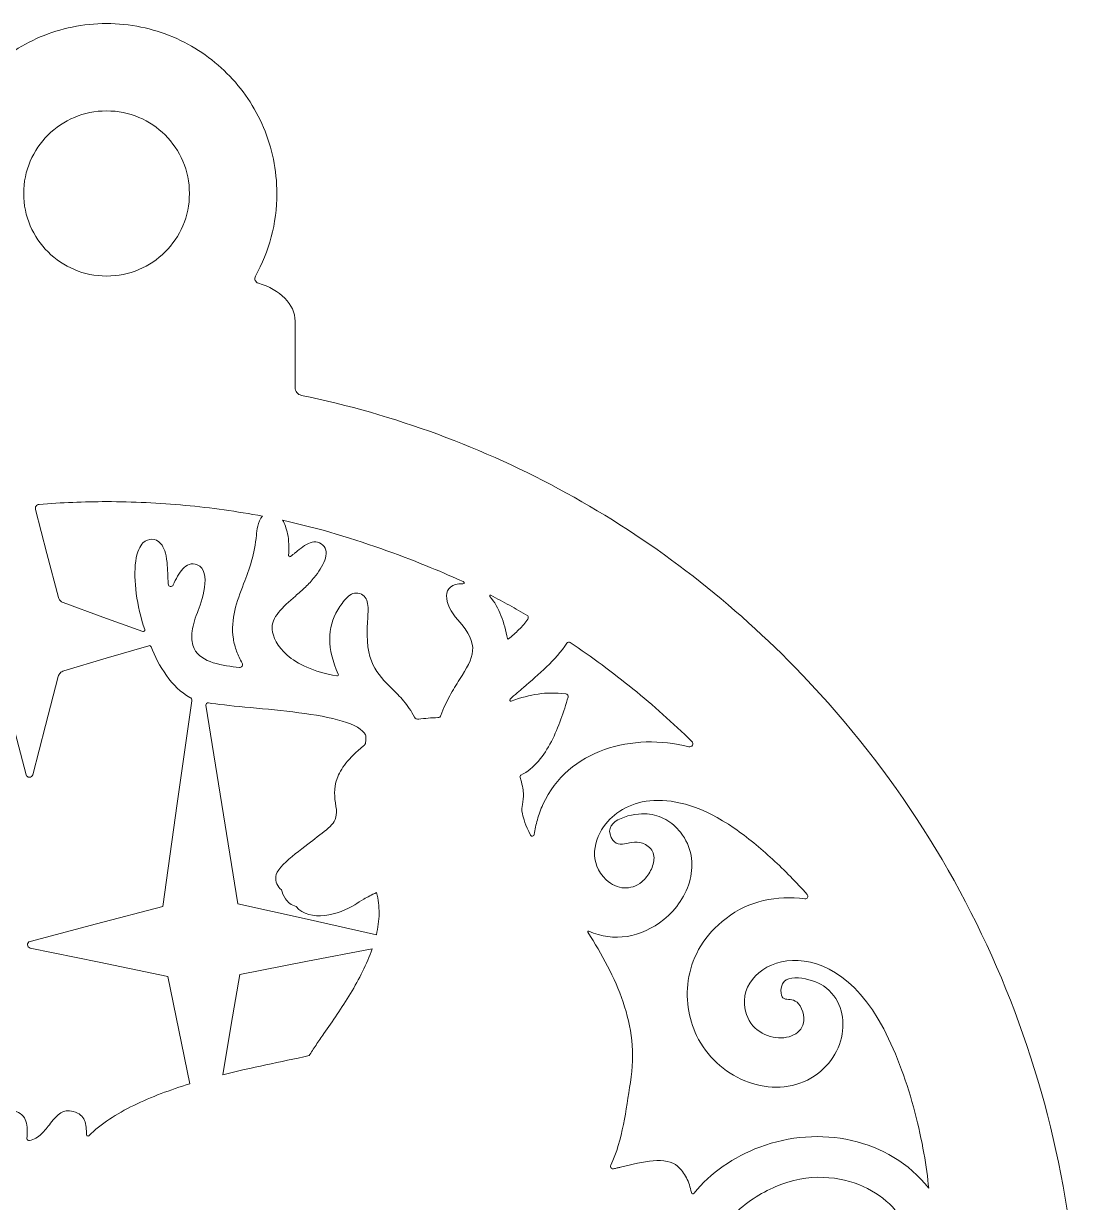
# Model space of a CAD drawing. Header units: inches. Extents: x 4.7 to 13, y 2.8 to 12.8.
# Drawn here: x 8.53 to 13.05, y 7.74 to 12.78 of the extents above; entities that cross this region are included whole.
import ezdxf

# ---------------------------------------------------------------- set-up
doc = ezdxf.new("R2010")
doc.units = ezdxf.units.IN
doc.header["$MEASUREMENT"] = 0
doc.layers.add('_U+0421_U+043B_U+043E_U+0439 1', color=7, linetype='Continuous')

# ---------------------------------------------------------------- blocks, each defined once
blk = doc.blocks.new('block 2')
at = {"layer": '_U+0421_U+043B_U+043E_U+0439 1', "lineweight": 0}
for points, knots in [([(11.8293, 10.028), (11.5369, 10.3274), (11.2084, 10.5766), (10.8539, 10.7715), (10.4993, 10.9663), (10.1186, 11.1068), (9.7219, 11.1887), (9.7139, 11.1904), (9.7071, 11.1947), (9.7022, 11.2006), (9.6974, 11.2065), (9.6945, 11.214), (9.6945, 11.2222), (9.6945, 11.2222), (9.6945, 11.3638), (9.6945, 11.3638), (9.6945, 11.3638), (9.6945, 11.5054), (9.6945, 11.5054), (9.6945, 11.5421), (9.6783, 11.5761), (9.6505, 11.6043), (9.6227, 11.6325), (9.5834, 11.6549), (9.5373, 11.6682), (9.5308, 11.6701), (9.5261, 11.6747), (9.5238, 11.6803), (9.5216, 11.686), (9.5218, 11.6926), (9.5251, 11.6984), (9.5542, 11.7507), (9.5771, 11.807), (9.5926, 11.8661), (9.6082, 11.9253), (9.6164, 11.9875), (9.6164, 12.0516), (9.6164, 12.1516), (9.5961, 12.2472), (9.5593, 12.3341), (9.5225, 12.4211), (9.4692, 12.4994), (9.4033, 12.5649), (9.3377, 12.6305), (9.2593, 12.6837), (9.1721, 12.7205), (9.085, 12.7573), (8.9891, 12.7778), (8.8884, 12.7778), (8.7882, 12.7778), (8.6925, 12.7573), (8.6055, 12.7205), (8.5185, 12.6837), (8.4401, 12.6305), (8.3745, 12.5649), (8.3086, 12.4994), (8.2552, 12.4211), (8.2182, 12.3341), (8.1813, 12.2472), (8.1608, 12.1516), (8.1608, 12.0516), (8.1608, 11.9852), (8.1698, 11.9209), (8.1866, 11.8598), (8.2034, 11.7987), (8.2279, 11.7408), (8.2591, 11.6872), (8.2609, 11.6841), (8.261, 11.6806), (8.2597, 11.6776), (8.2585, 11.6747), (8.2558, 11.6723), (8.2523, 11.6714), (8.2031, 11.6591), (8.1609, 11.6367), (8.1309, 11.6078), (8.1009, 11.579), (8.0832, 11.5436), (8.0832, 11.5054), (8.0832, 11.5054), (8.0832, 11.3599), (8.0832, 11.3599), (8.0832, 11.3599), (8.0832, 11.2145), (8.0832, 11.2145), (8.0832, 11.2086), (8.0812, 11.2031), (8.0777, 11.1988), (8.0741, 11.1946), (8.0692, 11.1915), (8.0634, 11.1903), (7.6652, 11.1088), (7.2831, 10.9684), (6.9272, 10.7733), (6.5713, 10.5782), (6.2415, 10.3284), (5.9479, 10.028), (5.5557, 9.627), (5.2516, 9.1598), (5.0456, 8.6512), (4.8395, 8.1426), (4.7315, 7.5925), (4.7315, 7.0256), (4.7315, 6.4586), (4.8395, 5.9086), (5.0456, 5.3999), (5.2516, 4.8912), (5.5557, 4.4239), (5.9479, 4.0226), (6.3404, 3.6213), (6.7978, 3.3101), (7.296, 3.0992), (7.7941, 2.8883), (8.333, 2.7778), (8.8884, 2.7778), (9.4442, 2.7778), (9.9834, 2.8883), (10.4816, 3.0992), (10.9798, 3.3101), (11.4371, 3.6213), (11.8293, 4.0226), (12.2218, 4.4239), (12.526, 4.8912), (12.7322, 5.3999), (12.9383, 5.9086), (13.0463, 6.4586), (13.0463, 7.0256), (13.0463, 7.5928), (12.9383, 8.1429), (12.7322, 8.6514), (12.526, 9.16), (12.2218, 9.627), (11.8293, 10.028), (11.8293, 10.028), (11.8293, 10.028), (11.8293, 10.028), (11.8293, 10.028), (11.8293, 10.028), (11.8293, 10.028)], [0, 0, 0, 0, 1, 1, 1, 2, 2, 2, 3, 3, 3, 4, 4, 4, 5, 5, 5, 6, 6, 6, 7, 7, 7, 8, 8, 8, 9, 9, 9, 10, 10, 10, 11, 11, 11, 12, 12, 12, 13, 13, 13, 14, 14, 14, 15, 15, 15, 16, 16, 16, 17, 17, 17, 18, 18, 18, 19, 19, 19, 20, 20, 20, 21, 21, 21, 22, 22, 22, 23, 23, 23, 24, 24, 24, 25, 25, 25, 26, 26, 26, 27, 27, 27, 28, 28, 28, 29, 29, 29, 30, 30, 30, 31, 31, 31, 32, 32, 32, 33, 33, 33, 34, 34, 34, 35, 35, 35, 36, 36, 36, 37, 37, 37, 38, 38, 38, 39, 39, 39, 40, 40, 40, 41, 41, 41, 42, 42, 42, 43, 43, 43, 44, 44, 44, 45, 45, 45, 46, 46, 46, 46]), ([(8.6386, 12.3016), (8.6707, 12.3335), (8.7089, 12.3592), (8.7511, 12.377), (8.7934, 12.3948), (8.8397, 12.4046), (8.8884, 12.4046), (8.9375, 12.4046), (8.9841, 12.3948), (9.0265, 12.377), (9.0689, 12.3592), (9.107, 12.3335), (9.1392, 12.3016), (9.1711, 12.2695), (9.197, 12.2314), (9.2149, 12.1891), (9.2329, 12.1469), (9.2428, 12.1004), (9.2428, 12.0516), (9.2428, 12.0027), (9.2329, 11.9563), (9.2149, 11.914), (9.197, 11.8718), (9.1711, 11.8337), (9.1392, 11.8016), (9.107, 11.7697), (9.0689, 11.744), (9.0265, 11.7262), (8.9841, 11.7084), (8.9375, 11.6986), (8.8884, 11.6986), (8.8397, 11.6986), (8.7934, 11.7084), (8.7511, 11.7262), (8.7089, 11.744), (8.6707, 11.7697), (8.6386, 11.8016), (8.6067, 11.8337), (8.5807, 11.8718), (8.5626, 11.914), (8.5445, 11.9563), (8.5344, 12.0027), (8.5344, 12.0516), (8.5344, 12.1004), (8.5445, 12.1469), (8.5626, 12.1891), (8.5807, 12.2314), (8.6067, 12.2695), (8.6386, 12.3016), (8.6386, 12.3016), (8.6386, 12.3016), (8.6386, 12.3016), (8.6386, 12.3016), (8.6386, 12.3016), (8.6386, 12.3016)], [0, 0, 0, 0, 1, 1, 1, 2, 2, 2, 3, 3, 3, 4, 4, 4, 5, 5, 5, 6, 6, 6, 7, 7, 7, 8, 8, 8, 9, 9, 9, 10, 10, 10, 11, 11, 11, 12, 12, 12, 13, 13, 13, 14, 14, 14, 15, 15, 15, 16, 16, 16, 17, 17, 17, 18, 18, 18, 18]), ([(9.5287, 10.5918), (9.5258, 10.5514), (9.5182, 10.5151), (9.5084, 10.481), (9.4986, 10.4469), (9.4865, 10.415), (9.4745, 10.3837), (9.4599, 10.3455), (9.4457, 10.3082), (9.4367, 10.2697), (9.4278, 10.2312), (9.424, 10.1915), (9.4304, 10.1485), (9.4333, 10.1302), (9.4381, 10.1124), (9.4445, 10.0951), (9.451, 10.0778), (9.459, 10.0609), (9.4683, 10.0442), (9.4708, 10.0397), (9.4702, 10.0349), (9.4678, 10.0312), (9.4654, 10.0276), (9.4611, 10.0253), (9.4561, 10.0259), (9.4216, 10.0301), (9.3808, 10.0349), (9.3448, 10.0464), (9.3088, 10.0579), (9.2776, 10.076), (9.2625, 10.1066), (9.254, 10.1244), (9.2509, 10.1461), (9.2533, 10.1718), (9.2557, 10.1975), (9.2636, 10.2271), (9.2768, 10.2605), (9.2851, 10.2812), (9.3014, 10.3257), (9.3074, 10.3683), (9.3134, 10.4109), (9.309, 10.4516), (9.2758, 10.4649), (9.2515, 10.4746), (9.2313, 10.4653), (9.2145, 10.4474), (9.1977, 10.4295), (9.1843, 10.4031), (9.1736, 10.3786), (9.1712, 10.3731), (9.1659, 10.3711), (9.1611, 10.372), (9.1564, 10.3729), (9.1521, 10.3767), (9.1519, 10.3827), (9.1512, 10.3981), (9.1508, 10.4135), (9.1502, 10.4289), (9.1496, 10.4443), (9.1487, 10.4597), (9.1472, 10.475), (9.1432, 10.5153), (9.1332, 10.5399), (9.1211, 10.5544), (9.1089, 10.5689), (9.0946, 10.5735), (9.0818, 10.5737), (9.0714, 10.5737), (9.0572, 10.5709), (9.0441, 10.5579), (9.031, 10.5448), (9.0191, 10.5214), (9.0132, 10.4803), (9.0076, 10.4395), (9.0089, 10.3919), (9.0157, 10.3417), (9.0225, 10.2915), (9.0349, 10.2388), (9.0515, 10.1877), (9.0524, 10.1851), (9.0516, 10.1827), (9.0499, 10.181), (9.0483, 10.1794), (9.0458, 10.1787), (9.0432, 10.1796), (9.0432, 10.1796), (8.8729, 10.2414), (8.8729, 10.2414), (8.8729, 10.2414), (8.7026, 10.3032), (8.7026, 10.3032), (8.6977, 10.3049), (8.6934, 10.3079), (8.69, 10.3116), (8.6866, 10.3153), (8.6841, 10.3199), (8.6827, 10.3249), (8.6827, 10.3249), (8.6338, 10.5131), (8.6338, 10.5131), (8.6338, 10.5131), (8.5848, 10.7013), (8.5848, 10.7013), (8.5834, 10.7065), (8.5846, 10.7117), (8.5874, 10.7157), (8.5903, 10.7197), (8.5948, 10.7225), (8.6002, 10.723), (8.6478, 10.7267), (8.6957, 10.7296), (8.7438, 10.7316), (8.7918, 10.7335), (8.84, 10.7346), (8.8884, 10.7346), (9.0013, 10.7346), (9.1136, 10.7293), (9.2248, 10.7188), (9.336, 10.7084), (9.4461, 10.6929), (9.5548, 10.6725), (9.5441, 10.6613), (9.538, 10.6457), (9.5344, 10.6305), (9.5307, 10.6154), (9.5295, 10.6008), (9.5287, 10.5918), (9.5287, 10.5918), (9.5287, 10.5918), (9.5287, 10.5918), (9.5287, 10.5918), (9.5287, 10.5918), (9.5287, 10.5918)], [0, 0, 0, 0, 1, 1, 1, 2, 2, 2, 3, 3, 3, 4, 4, 4, 5, 5, 5, 6, 6, 6, 7, 7, 7, 8, 8, 8, 9, 9, 9, 10, 10, 10, 11, 11, 11, 12, 12, 12, 13, 13, 13, 14, 14, 14, 15, 15, 15, 16, 16, 16, 17, 17, 17, 18, 18, 18, 19, 19, 19, 20, 20, 20, 21, 21, 21, 22, 22, 22, 23, 23, 23, 24, 24, 24, 25, 25, 25, 26, 26, 26, 27, 27, 27, 28, 28, 28, 29, 29, 29, 30, 30, 30, 31, 31, 31, 32, 32, 32, 33, 33, 33, 34, 34, 34, 35, 35, 35, 36, 36, 36, 37, 37, 37, 38, 38, 38, 39, 39, 39, 40, 40, 40, 41, 41, 41, 42, 42, 42, 43, 43, 43, 44, 44, 44, 44]), ([(10.4113, 10.3838), (10.3624, 10.3848), (10.3422, 10.3626), (10.3416, 10.332), (10.341, 10.3013), (10.3601, 10.2622), (10.3897, 10.2292), (10.4391, 10.174), (10.4561, 10.1343), (10.4532, 10.0964), (10.4502, 10.0585), (10.4274, 10.0224), (10.3971, 9.9744), (10.3835, 9.9527), (10.369, 9.9297), (10.3552, 9.9045), (10.3415, 9.8793), (10.3284, 9.8518), (10.3176, 9.8212), (10.3165, 9.8183), (10.3147, 9.8159), (10.3123, 9.8142), (10.31, 9.8125), (10.3071, 9.8115), (10.304, 9.8115), (10.2908, 9.8113), (10.2769, 9.8106), (10.2631, 9.8094), (10.2492, 9.8082), (10.2354, 9.8066), (10.2225, 9.8045), (10.2187, 9.8039), (10.2151, 9.8046), (10.212, 9.8063), (10.2088, 9.8079), (10.2062, 9.8106), (10.2045, 9.8139), (10.1909, 9.8407), (10.1749, 9.8631), (10.1583, 9.8828), (10.1417, 9.9025), (10.1244, 9.9195), (10.108, 9.9357), (10.0764, 9.9667), (10.047, 9.9956), (10.0272, 10.0382), (10.0074, 10.0808), (9.9972, 10.1371), (10.0038, 10.2228), (10.0038, 10.2228), (10.0038, 10.2228), (10.0038, 10.2228), (10.0038, 10.2228), (10.0038, 10.2228), (10.0038, 10.2228), (10.006, 10.2512), (10.008, 10.2776), (10.0043, 10.2986), (10.0006, 10.3196), (9.9913, 10.3351), (9.9709, 10.3417), (9.9496, 10.3486), (9.9317, 10.34), (9.9164, 10.3253), (9.901, 10.3106), (9.8883, 10.2897), (9.8774, 10.2722), (9.8539, 10.2338), (9.8422, 10.192), (9.8424, 10.1464), (9.8426, 10.1009), (9.8547, 10.0515), (9.8788, 9.9978), (9.8797, 9.9958), (9.8793, 9.9936), (9.8781, 9.9921), (9.8769, 9.9905), (9.8749, 9.9895), (9.8727, 9.9899), (9.7713, 10.007), (9.7039, 10.0412), (9.661, 10.0788), (9.618, 10.1165), (9.5996, 10.1575), (9.5962, 10.1883), (9.5936, 10.2138), (9.605, 10.2377), (9.6238, 10.2611), (9.6426, 10.2845), (9.6688, 10.3075), (9.6956, 10.3311), (9.71, 10.3436), (9.7246, 10.3563), (9.7384, 10.3695), (9.7522, 10.3828), (9.7652, 10.3964), (9.7764, 10.4108), (9.7942, 10.433), (9.8119, 10.4593), (9.8208, 10.4842), (9.8297, 10.5091), (9.8298, 10.5326), (9.8125, 10.5493), (9.7942, 10.5668), (9.7724, 10.565), (9.751, 10.5552), (9.7296, 10.5455), (9.7086, 10.5278), (9.6919, 10.5137), (9.6889, 10.5113), (9.686, 10.509), (9.683, 10.5066), (9.6801, 10.5043), (9.6771, 10.502), (9.674, 10.4997), (9.6727, 10.4988), (9.6708, 10.4992), (9.6693, 10.5003), (9.6678, 10.5014), (9.6667, 10.5032), (9.6668, 10.5051), (9.6681, 10.521), (9.6683, 10.5372), (9.6675, 10.5529), (9.6668, 10.5686), (9.665, 10.5838), (9.6621, 10.5976), (9.6595, 10.6093), (9.6564, 10.6199), (9.6529, 10.6295), (9.6494, 10.639), (9.6454, 10.6475), (9.6409, 10.6549), (9.7951, 10.6218), (9.9506, 10.5735), (10.0863, 10.5249), (10.222, 10.4762), (10.3378, 10.4272), (10.4127, 10.3927), (10.417, 10.3907), (10.4185, 10.3885), (10.418, 10.3867), (10.4176, 10.385), (10.4151, 10.3837), (10.4113, 10.3838)], [0, 0, 0, 0, 1, 1, 1, 2, 2, 2, 3, 3, 3, 4, 4, 4, 5, 5, 5, 6, 6, 6, 7, 7, 7, 8, 8, 8, 9, 9, 9, 10, 10, 10, 11, 11, 11, 12, 12, 12, 13, 13, 13, 14, 14, 14, 15, 15, 15, 16, 16, 16, 17, 17, 17, 18, 18, 18, 19, 19, 19, 20, 20, 20, 21, 21, 21, 22, 22, 22, 23, 23, 23, 24, 24, 24, 25, 25, 25, 26, 26, 26, 27, 27, 27, 28, 28, 28, 29, 29, 29, 30, 30, 30, 31, 31, 31, 32, 32, 32, 33, 33, 33, 34, 34, 34, 35, 35, 35, 36, 36, 36, 37, 37, 37, 38, 38, 38, 39, 39, 39, 40, 40, 40, 41, 41, 41, 42, 42, 42, 43, 43, 43, 44, 44, 44, 45, 45, 45, 46, 46, 46, 47, 47, 47, 48, 48, 48, 48]), ([(10.6883, 10.2319), (10.6783, 10.2167), (10.6652, 10.2017), (10.6509, 10.1875), (10.6366, 10.1734), (10.621, 10.16), (10.606, 10.148), (10.6053, 10.1475), (10.6046, 10.1474), (10.6039, 10.1477), (10.6033, 10.1479), (10.6028, 10.1485), (10.6026, 10.1492), (10.5956, 10.1828), (10.5865, 10.2165), (10.5743, 10.2474), (10.5621, 10.2783), (10.5467, 10.3065), (10.527, 10.3293), (10.5258, 10.3306), (10.526, 10.3322), (10.5269, 10.3333), (10.5278, 10.3344), (10.5293, 10.335), (10.5309, 10.3342), (10.5576, 10.3203), (10.5841, 10.3061), (10.6104, 10.2915), (10.6366, 10.2769), (10.6627, 10.2618), (10.6886, 10.2464), (10.6897, 10.2458), (10.6903, 10.243), (10.6903, 10.24), (10.6903, 10.237), (10.6897, 10.2337), (10.6883, 10.2319)], [0, 0, 0, 0, 1, 1, 1, 2, 2, 2, 3, 3, 3, 4, 4, 4, 5, 5, 5, 6, 6, 6, 7, 7, 7, 8, 8, 8, 9, 9, 9, 10, 10, 10, 11, 11, 11, 12, 12, 12, 12]), ([(10.7537, 9.4404), (10.7437, 9.4184), (10.7357, 9.3967), (10.7296, 9.3753), (10.7234, 9.3539), (10.7192, 9.3328), (10.7165, 9.3122), (10.716, 9.3079), (10.7128, 9.3053), (10.7094, 9.3047), (10.7059, 9.3042), (10.7021, 9.3057), (10.7002, 9.3096), (10.6792, 9.3531), (10.6697, 9.3806), (10.6659, 9.3998), (10.6621, 9.419), (10.6641, 9.43), (10.666, 9.4404), (10.6688, 9.4555), (10.6709, 9.4703), (10.67, 9.4885), (10.669, 9.5066), (10.665, 9.5281), (10.6557, 9.5567), (10.6552, 9.5583), (10.6553, 9.56), (10.6559, 9.5615), (10.6565, 9.5631), (10.6576, 9.5644), (10.6591, 9.5652), (10.7169, 9.5951), (10.7581, 9.6486), (10.7895, 9.7095), (10.8209, 9.7704), (10.8425, 9.8387), (10.8611, 9.8983), (10.8622, 9.9018), (10.8615, 9.9054), (10.8597, 9.9082), (10.8578, 9.911), (10.8547, 9.913), (10.8511, 9.9134), (10.8066, 9.9179), (10.7696, 9.9176), (10.733, 9.9124), (10.6965, 9.9072), (10.6605, 9.8972), (10.6181, 9.8824), (10.6157, 9.8815), (10.6135, 9.8827), (10.6124, 9.8845), (10.6113, 9.8863), (10.6113, 9.8888), (10.6132, 9.8906), (10.6231, 9.8997), (10.6334, 9.9088), (10.6432, 9.9173), (10.6529, 9.9257), (10.6622, 9.9336), (10.6703, 9.9404), (10.7022, 9.9678), (10.7365, 9.9969), (10.7689, 10.0284), (10.8013, 10.0598), (10.8317, 10.0935), (10.856, 10.1298), (10.8576, 10.1322), (10.8599, 10.1337), (10.8625, 10.1342), (10.865, 10.1348), (10.8678, 10.1343), (10.8701, 10.1327), (10.9621, 10.0711), (11.0516, 10.0049), (11.1383, 9.9344), (11.2251, 9.8639), (11.3091, 9.789), (11.3901, 9.7099), (11.3952, 9.705), (11.3953, 9.6983), (11.3924, 9.6933), (11.3894, 9.6883), (11.3835, 9.6851), (11.3766, 9.6869), (11.2586, 9.7177), (11.1295, 9.7149), (11.0166, 9.6749), (10.9037, 9.635), (10.807, 9.5579), (10.7537, 9.4404), (10.7537, 9.4404), (10.7537, 9.4404), (10.7537, 9.4404), (10.7537, 9.4404), (10.7537, 9.4404), (10.7537, 9.4404)], [0, 0, 0, 0, 1, 1, 1, 2, 2, 2, 3, 3, 3, 4, 4, 4, 5, 5, 5, 6, 6, 6, 7, 7, 7, 8, 8, 8, 9, 9, 9, 10, 10, 10, 11, 11, 11, 12, 12, 12, 13, 13, 13, 14, 14, 14, 15, 15, 15, 16, 16, 16, 17, 17, 17, 18, 18, 18, 19, 19, 19, 20, 20, 20, 21, 21, 21, 22, 22, 22, 23, 23, 23, 24, 24, 24, 25, 25, 25, 26, 26, 26, 27, 27, 27, 28, 28, 28, 29, 29, 29, 30, 30, 30, 31, 31, 31, 32, 32, 32, 32]), ([(7.9541, 9.253), (7.9541, 9.253), (7.9144, 9.4375), (7.9144, 9.4375), (7.9144, 9.4375), (7.8746, 9.622), (7.8746, 9.622), (7.8734, 9.6277), (7.8738, 9.6336), (7.8755, 9.6389), (7.8773, 9.6443), (7.8804, 9.6492), (7.8848, 9.6531), (7.8848, 9.6531), (8.0265, 9.7792), (8.0265, 9.7792), (8.0265, 9.7792), (8.1683, 9.9054), (8.1683, 9.9054), (8.1879, 9.9229), (8.2016, 9.9455), (8.2083, 9.9699), (8.215, 9.9943), (8.2148, 10.0206), (8.2065, 10.0455), (8.204, 10.0538), (8.2006, 10.0617), (8.1964, 10.0691), (8.1923, 10.0765), (8.1875, 10.0834), (8.1821, 10.0899), (8.181, 10.0911), (8.1811, 10.0926), (8.1818, 10.0937), (8.1825, 10.0948), (8.1839, 10.0954), (8.1854, 10.0949), (8.1854, 10.0949), (8.3013, 10.0527), (8.3013, 10.0527), (8.3013, 10.0527), (8.4171, 10.0105), (8.4171, 10.0105), (8.4212, 10.009), (8.4249, 10.0065), (8.4277, 10.0034), (8.4306, 10.0003), (8.4327, 9.9964), (8.4338, 9.9922), (8.4338, 9.9922), (8.4891, 9.78), (8.4891, 9.78), (8.4891, 9.78), (8.5445, 9.5677), (8.5445, 9.5677), (8.5464, 9.5603), (8.5526, 9.5566), (8.5588, 9.5566), (8.5651, 9.5566), (8.5713, 9.5603), (8.5732, 9.5677), (8.5732, 9.5677), (8.6276, 9.7773), (8.6276, 9.7773), (8.6276, 9.7773), (8.6821, 9.987), (8.6821, 9.987), (8.6836, 9.9928), (8.6866, 9.998), (8.6906, 10.0022), (8.6946, 10.0064), (8.6998, 10.0095), (8.7055, 10.0112), (8.7055, 10.0112), (8.8873, 10.065), (8.8873, 10.065), (8.8873, 10.065), (9.069, 10.1189), (9.069, 10.1189), (9.071, 10.1194), (9.073, 10.1192), (9.0747, 10.1184), (9.0764, 10.1176), (9.0778, 10.1162), (9.0786, 10.1142), (9.0943, 10.0746), (9.1165, 10.0309), (9.1445, 9.9919), (9.1725, 9.9529), (9.2063, 9.9186), (9.2451, 9.8981), (9.2478, 9.8967), (9.2498, 9.8946), (9.2511, 9.8922), (9.2525, 9.8897), (9.253, 9.8868), (9.2526, 9.8839), (9.2526, 9.8839), (9.1909, 9.444), (9.1909, 9.444), (9.1909, 9.444), (9.1291, 9.004), (9.1291, 9.004), (9.1291, 9.004), (8.8453, 8.9297), (8.8453, 8.9297), (8.8453, 8.9297), (8.5616, 8.8553), (8.5616, 8.8553), (8.5541, 8.8534), (8.5505, 8.847), (8.5506, 8.8408), (8.5508, 8.8345), (8.5547, 8.8284), (8.5623, 8.8268), (8.5623, 8.8268), (8.8563, 8.7663), (8.8563, 8.7663), (8.8563, 8.7663), (9.1504, 8.7057), (9.1504, 8.7057), (9.1504, 8.7057), (9.1974, 8.4761), (9.1974, 8.4761), (9.1974, 8.4761), (9.2444, 8.2465), (9.2444, 8.2465), (9.1611, 8.221), (9.0793, 8.1908), (9.0053, 8.1544), (8.9313, 8.118), (8.865, 8.0753), (8.8125, 8.0247), (8.8107, 8.023), (8.8084, 8.0227), (8.8064, 8.0235), (8.8045, 8.0243), (8.803, 8.0261), (8.8029, 8.0286), (8.8022, 8.0512), (8.8015, 8.0726), (8.7943, 8.0901), (8.7872, 8.1075), (8.7734, 8.1211), (8.7465, 8.1281), (8.7233, 8.1342), (8.7073, 8.1317), (8.6928, 8.1226), (8.6783, 8.1135), (8.6654, 8.0979), (8.6487, 8.0777), (8.6365, 8.0617), (8.6243, 8.0455), (8.6101, 8.0321), (8.5958, 8.0188), (8.5796, 8.0083), (8.5596, 8.0037), (8.5566, 8.003), (8.5537, 8.0038), (8.5515, 8.0056), (8.5494, 8.0073), (8.548, 8.0099), (8.5482, 8.013), (8.5494, 8.0399), (8.5507, 8.0653), (8.544, 8.0862), (8.5373, 8.1071), (8.5225, 8.1234), (8.4914, 8.1324), (8.4706, 8.1382), (8.4374, 8.1227), (8.397, 8.1061), (8.3565, 8.0895), (8.3088, 8.0719), (8.2591, 8.0735), (8.2438, 8.0742), (8.228, 8.0759), (8.2121, 8.0786), (8.1963, 8.0813), (8.1802, 8.0851), (8.1641, 8.0899), (8.1623, 8.0904), (8.1614, 8.0919), (8.1612, 8.0935), (8.1611, 8.095), (8.1618, 8.0966), (8.1635, 8.0974), (8.1955, 8.1118), (8.2565, 8.1402), (8.3014, 8.1751), (8.3464, 8.21), (8.3752, 8.2513), (8.3428, 8.2913), (8.3406, 8.2941), (8.3394, 8.2975), (8.3393, 8.3009), (8.3392, 8.3043), (8.3402, 8.3078), (8.3424, 8.3106), (8.374, 8.3521), (8.3989, 8.4271), (8.4042, 8.4957), (8.4096, 8.5644), (8.3953, 8.6268), (8.3484, 8.6431), (8.2854, 8.6635), (8.2104, 8.631), (8.1266, 8.6227), (8.0428, 8.6144), (7.9504, 8.6303), (7.8526, 8.7476), (7.8103, 8.7985), (7.7697, 8.868), (7.7343, 8.9414), (7.6989, 9.0148), (7.6686, 9.0919), (7.6467, 9.1578), (7.6462, 9.1594), (7.6479, 9.1621), (7.6506, 9.1639), (7.6533, 9.1657), (7.6569, 9.1666), (7.6603, 9.1645), (7.6846, 9.1497), (7.7134, 9.1315), (7.7421, 9.117), (7.7709, 9.1024), (7.7996, 9.0916), (7.8239, 9.0916), (7.8661, 9.0916), (7.9032, 9.1111), (7.9275, 9.141), (7.9517, 9.171), (7.9631, 9.2113), (7.9541, 9.253), (7.9541, 9.253), (7.9541, 9.253), (7.9541, 9.253), (7.9541, 9.253), (7.9541, 9.253), (7.9541, 9.253)], [0, 0, 0, 0, 1, 1, 1, 2, 2, 2, 3, 3, 3, 4, 4, 4, 5, 5, 5, 6, 6, 6, 7, 7, 7, 8, 8, 8, 9, 9, 9, 10, 10, 10, 11, 11, 11, 12, 12, 12, 13, 13, 13, 14, 14, 14, 15, 15, 15, 16, 16, 16, 17, 17, 17, 18, 18, 18, 19, 19, 19, 20, 20, 20, 21, 21, 21, 22, 22, 22, 23, 23, 23, 24, 24, 24, 25, 25, 25, 26, 26, 26, 27, 27, 27, 28, 28, 28, 29, 29, 29, 30, 30, 30, 31, 31, 31, 32, 32, 32, 33, 33, 33, 34, 34, 34, 35, 35, 35, 36, 36, 36, 37, 37, 37, 38, 38, 38, 39, 39, 39, 40, 40, 40, 41, 41, 41, 42, 42, 42, 43, 43, 43, 44, 44, 44, 45, 45, 45, 46, 46, 46, 47, 47, 47, 48, 48, 48, 49, 49, 49, 50, 50, 50, 51, 51, 51, 52, 52, 52, 53, 53, 53, 54, 54, 54, 55, 55, 55, 56, 56, 56, 57, 57, 57, 58, 58, 58, 59, 59, 59, 60, 60, 60, 61, 61, 61, 62, 62, 62, 63, 63, 63, 64, 64, 64, 65, 65, 65, 66, 66, 66, 67, 67, 67, 68, 68, 68, 69, 69, 69, 70, 70, 70, 71, 71, 71, 72, 72, 72, 73, 73, 73, 74, 74, 74, 75, 75, 75, 76, 76, 76, 77, 77, 77, 78, 78, 78, 79, 79, 79, 80, 80, 80, 80]), ([(9.9906, 9.7456), (9.994, 9.741), (9.996, 9.736), (9.9968, 9.7297), (9.9975, 9.7233), (9.997, 9.7156), (9.9956, 9.7055), (9.9953, 9.7026), (9.9943, 9.6998), (9.9929, 9.6973), (9.9915, 9.6948), (9.9896, 9.6926), (9.9873, 9.6908), (9.9214, 9.6383), (9.8886, 9.5927), (9.8738, 9.5508), (9.859, 9.5088), (9.8623, 9.4705), (9.8689, 9.4324), (9.8755, 9.3947), (9.8675, 9.372), (9.8505, 9.3527), (9.8335, 9.3334), (9.8075, 9.3175), (9.778, 9.2933), (9.7583, 9.2771), (9.7177, 9.2481), (9.6815, 9.2176), (9.6453, 9.187), (9.6135, 9.155), (9.6116, 9.133), (9.6108, 9.1219), (9.6127, 9.111), (9.6168, 9.1011), (9.6209, 9.0912), (9.6273, 9.0823), (9.6356, 9.0752), (9.639, 9.0648), (9.6442, 9.0502), (9.6539, 9.0366), (9.6636, 9.023), (9.6778, 9.0104), (9.6993, 9.004), (9.7272, 8.9693), (9.7736, 8.9608), (9.8211, 8.9662), (9.8686, 8.9716), (9.9172, 8.991), (9.9496, 9.012), (9.9611, 9.0194), (9.9735, 9.0275), (9.9886, 9.0361), (10.0036, 9.0448), (10.0211, 9.0539), (10.0426, 9.0635), (10.0503, 9.0343), (10.0537, 9.0046), (10.0533, 8.9744), (10.0529, 8.9443), (10.0487, 8.9138), (10.0416, 8.883), (10.0416, 8.883), (9.7456, 8.9496), (9.7456, 8.9496), (9.7456, 8.9496), (9.4496, 9.0162), (9.4496, 9.0162), (9.4496, 9.0162), (9.3815, 9.4403), (9.3815, 9.4403), (9.3815, 9.4403), (9.3135, 9.8643), (9.3135, 9.8643), (9.313, 9.8675), (9.3142, 9.8705), (9.3162, 9.8725), (9.3183, 9.8746), (9.3212, 9.8757), (9.3244, 9.8751), (9.3977, 9.8612), (9.5459, 9.8529), (9.685, 9.836), (9.8241, 9.8191), (9.954, 9.7937), (9.9906, 9.7456), (9.9906, 9.7456), (9.9906, 9.7456), (9.9906, 9.7456), (9.9906, 9.7456), (9.9906, 9.7456), (9.9906, 9.7456)], [0, 0, 0, 0, 1, 1, 1, 2, 2, 2, 3, 3, 3, 4, 4, 4, 5, 5, 5, 6, 6, 6, 7, 7, 7, 8, 8, 8, 9, 9, 9, 10, 10, 10, 11, 11, 11, 12, 12, 12, 13, 13, 13, 14, 14, 14, 15, 15, 15, 16, 16, 16, 17, 17, 17, 18, 18, 18, 19, 19, 19, 20, 20, 20, 21, 21, 21, 22, 22, 22, 23, 23, 23, 24, 24, 24, 25, 25, 25, 26, 26, 26, 27, 27, 27, 28, 28, 28, 29, 29, 29, 30, 30, 30, 30]), ([(11.536, 8.9536), (11.4435, 8.8825), (11.3943, 8.7939), (11.3772, 8.7048), (11.3601, 8.6157), (11.3749, 8.526), (11.4105, 8.4525), (11.4533, 8.3644), (11.5293, 8.2957), (11.6157, 8.2597), (11.7022, 8.2237), (11.799, 8.2202), (11.8835, 8.2624), (11.9662, 8.3038), (12.0181, 8.38), (12.0321, 8.4581), (12.046, 8.5361), (12.022, 8.616), (11.9526, 8.6648), (11.9298, 8.6799), (11.8847, 8.6972), (11.8452, 8.6998), (11.8057, 8.7024), (11.7717, 8.6903), (11.7709, 8.6468), (11.7698, 8.6099), (11.7841, 8.6084), (11.8026, 8.607), (11.8211, 8.6055), (11.8437, 8.604), (11.8591, 8.5671), (11.8896, 8.4934), (11.8437, 8.45), (11.7835, 8.4437), (11.7234, 8.4373), (11.6492, 8.4681), (11.6231, 8.5427), (11.5854, 8.6526), (11.6707, 8.7555), (11.7961, 8.7717), (11.9215, 8.788), (12.0871, 8.7176), (12.2098, 8.4811), (12.267, 8.371), (12.3111, 8.2453), (12.3429, 8.1249), (12.3747, 8.0044), (12.3942, 7.8893), (12.4022, 7.8001), (12.3177, 7.9081), (12.2003, 7.9758), (12.0725, 8.0046), (11.9448, 8.0335), (11.8067, 8.0236), (11.681, 7.9763), (11.6239, 7.9552), (11.5712, 7.9276), (11.5239, 7.8944), (11.4766, 7.8611), (11.4347, 7.8223), (11.3992, 7.7788), (11.3975, 7.7767), (11.3949, 7.776), (11.3927, 7.7766), (11.3904, 7.7772), (11.3885, 7.779), (11.388, 7.7817), (11.3835, 7.8045), (11.3764, 7.8257), (11.3667, 7.8447), (11.3569, 7.8636), (11.3444, 7.8803), (11.3292, 7.894), (11.3051, 7.9158), (11.2681, 7.9207), (11.2252, 7.9173), (11.1823, 7.9138), (11.1334, 7.902), (11.0853, 7.8903), (11.0807, 7.8892), (11.0759, 7.8881), (11.0709, 7.8869), (11.066, 7.8857), (11.0609, 7.8844), (11.0558, 7.8832), (11.0514, 7.8822), (11.0474, 7.8839), (11.045, 7.8869), (11.0426, 7.8899), (11.0418, 7.8943), (11.0437, 7.8984), (11.0691, 7.9532), (11.0854, 8.0122), (11.0976, 8.0723), (11.1098, 8.1323), (11.118, 8.1934), (11.1273, 8.2524), (11.1478, 8.3776), (11.132, 8.4906), (11.0963, 8.596), (11.0606, 8.7015), (11.005, 8.7995), (10.9459, 8.8947), (10.9452, 8.8959), (10.9454, 8.8971), (10.9461, 8.8979), (10.9468, 8.8987), (10.948, 8.8991), (10.9493, 8.8986), (11.0029, 8.8755), (11.0586, 8.8683), (11.1133, 8.8768), (11.168, 8.8852), (11.2215, 8.9095), (11.2708, 8.9493), (11.3242, 8.9926), (11.3662, 9.0542), (11.3826, 9.1207), (11.3991, 9.1872), (11.3901, 9.2586), (11.3415, 9.3215), (11.3239, 9.344), (11.3025, 9.3622), (11.2784, 9.3755), (11.2543, 9.3888), (11.2275, 9.3971), (11.199, 9.4), (11.1719, 9.403), (11.1238, 9.3972), (11.0874, 9.3811), (11.0509, 9.3649), (11.0261, 9.3382), (11.0454, 9.2992), (11.0619, 9.2657), (11.0853, 9.2688), (11.1126, 9.2739), (11.1399, 9.279), (11.1711, 9.2862), (11.2033, 9.261), (11.2115, 9.2548), (11.2176, 9.2477), (11.2218, 9.2395), (11.2259, 9.2314), (11.228, 9.2222), (11.2283, 9.2121), (11.2283, 9.1949), (11.2229, 9.1758), (11.2137, 9.1577), (11.2045, 9.1397), (11.1913, 9.1227), (11.1757, 9.1097), (11.1528, 9.0908), (11.1265, 9.0822), (11.1001, 9.0836), (11.0736, 9.0851), (11.047, 9.0967), (11.0237, 9.1182), (10.9857, 9.1537), (10.9721, 9.1972), (10.9746, 9.2401), (10.9772, 9.283), (10.9958, 9.3252), (11.0221, 9.3581), (11.0648, 9.4112), (11.135, 9.4525), (11.228, 9.4574), (11.321, 9.4624), (11.4369, 9.4311), (11.571, 9.339), (11.6273, 9.3), (11.6825, 9.2547), (11.735, 9.2064), (11.7874, 9.1582), (11.8372, 9.1069), (11.8827, 9.0559), (11.8862, 9.052), (11.8863, 9.047), (11.8843, 9.0432), (11.8822, 9.0393), (11.878, 9.0366), (11.8729, 9.0372), (11.8126, 9.0447), (11.7534, 9.0429), (11.6967, 9.0297), (11.6401, 9.0165), (11.586, 8.9918), (11.536, 8.9536), (11.536, 8.9536), (11.536, 8.9536), (11.536, 8.9536), (11.536, 8.9536), (11.536, 8.9536), (11.536, 8.9536)], [0, 0, 0, 0, 1, 1, 1, 2, 2, 2, 3, 3, 3, 4, 4, 4, 5, 5, 5, 6, 6, 6, 7, 7, 7, 8, 8, 8, 9, 9, 9, 10, 10, 10, 11, 11, 11, 12, 12, 12, 13, 13, 13, 14, 14, 14, 15, 15, 15, 16, 16, 16, 17, 17, 17, 18, 18, 18, 19, 19, 19, 20, 20, 20, 21, 21, 21, 22, 22, 22, 23, 23, 23, 24, 24, 24, 25, 25, 25, 26, 26, 26, 27, 27, 27, 28, 28, 28, 29, 29, 29, 30, 30, 30, 31, 31, 31, 32, 32, 32, 33, 33, 33, 34, 34, 34, 35, 35, 35, 36, 36, 36, 37, 37, 37, 38, 38, 38, 39, 39, 39, 40, 40, 40, 41, 41, 41, 42, 42, 42, 43, 43, 43, 44, 44, 44, 45, 45, 45, 46, 46, 46, 47, 47, 47, 48, 48, 48, 49, 49, 49, 50, 50, 50, 51, 51, 51, 52, 52, 52, 53, 53, 53, 54, 54, 54, 55, 55, 55, 56, 56, 56, 57, 57, 57, 58, 58, 58, 59, 59, 59, 60, 60, 60, 61, 61, 61, 62, 62, 62, 63, 63, 63, 64, 64, 64, 64]), ([(9.4575, 8.7142), (9.4575, 8.7142), (9.7405, 8.7686), (9.7405, 8.7686), (9.7405, 8.7686), (10.0235, 8.823), (10.0235, 8.823), (10.0012, 8.7582), (9.968, 8.694), (9.9312, 8.6328), (9.8944, 8.5717), (9.854, 8.5135), (9.8173, 8.461), (9.8059, 8.4443), (9.7946, 8.4279), (9.7839, 8.4122), (9.7732, 8.3965), (9.7631, 8.3813), (9.7541, 8.367), (9.6927, 8.3532), (9.631, 8.3405), (9.5695, 8.3273), (9.5079, 8.3142), (9.4464, 8.3007), (9.3852, 8.2853), (9.3852, 8.2853), (9.4214, 8.4997), (9.4214, 8.4997), (9.4214, 8.4997), (9.4575, 8.7142), (9.4575, 8.7142)], [0, 0, 0, 0, 1, 1, 1, 2, 2, 2, 3, 3, 3, 4, 4, 4, 5, 5, 5, 6, 6, 6, 7, 7, 7, 8, 8, 8, 9, 9, 9, 10, 10, 10, 10]), ([(11.7815, 7.6737), (11.7331, 7.6578), (11.6894, 7.6342), (11.6506, 7.6031), (11.6117, 7.5721), (11.5777, 7.5336), (11.5487, 7.4879), (11.5208, 7.4433), (11.5004, 7.3977), (11.487, 7.3493), (11.4737, 7.3008), (11.4674, 7.2496), (11.4679, 7.1939), (11.4687, 7.1175), (11.4879, 7.0447), (11.518, 6.9758), (11.5481, 6.907), (11.5892, 6.8422), (11.6337, 6.782), (11.6355, 6.7795), (11.6351, 6.7766), (11.6336, 6.7746), (11.632, 6.7727), (11.6292, 6.7717), (11.6263, 6.773), (11.5106, 6.8251), (11.3819, 6.8517), (11.2529, 6.8515), (11.1238, 6.8512), (10.9945, 6.824), (10.8775, 6.7685), (10.8752, 6.7674), (10.8729, 6.7681), (10.8716, 6.7696), (10.8703, 6.7711), (10.8699, 6.7734), (10.8714, 6.7755), (10.8918, 6.8045), (10.9132, 6.8372), (10.9354, 6.872), (10.9576, 6.9068), (10.9806, 6.9438), (11.004, 6.9815), (11.0279, 7.02), (11.0524, 7.0593), (11.0766, 7.0972), (11.1009, 7.1352), (11.1249, 7.1718), (11.148, 7.205), (11.1694, 7.2354), (11.1895, 7.2659), (11.2085, 7.2959), (11.2274, 7.3258), (11.2452, 7.3552), (11.2618, 7.3833), (11.2633, 7.386), (11.2662, 7.3868), (11.2686, 7.3862), (11.2711, 7.3856), (11.2732, 7.3835), (11.2735, 7.3803), (11.2755, 7.3515), (11.2798, 7.321), (11.287, 7.2893), (11.2942, 7.2575), (11.3044, 7.2244), (11.3181, 7.1901), (11.3229, 7.1782), (11.3316, 7.1688), (11.3424, 7.163), (11.3532, 7.1572), (11.3659, 7.1551), (11.3787, 7.1578), (11.3911, 7.1604), (11.4019, 7.1674), (11.4095, 7.1771), (11.4171, 7.1867), (11.4214, 7.1989), (11.4212, 7.2119), (11.418, 7.3077), (11.4181, 7.3897), (11.437, 7.4658), (11.4558, 7.542), (11.4934, 7.6122), (11.5652, 7.6843), (11.6189, 7.7374), (11.6826, 7.7795), (11.7495, 7.8076), (11.8163, 7.8356), (11.8862, 7.8497), (11.9521, 7.8468), (12.0807, 7.8412), (12.1799, 7.7908), (12.2472, 7.7201), (12.3144, 7.6494), (12.3496, 7.5585), (12.3501, 7.472), (12.3501, 7.4508), (12.3481, 7.4294), (12.3438, 7.408), (12.3396, 7.3867), (12.3331, 7.3655), (12.3241, 7.3448), (12.3229, 7.3421), (12.3202, 7.341), (12.3179, 7.3414), (12.3155, 7.3419), (12.3134, 7.3437), (12.3133, 7.3467), (12.3082, 7.4714), (12.2352, 7.5727), (12.1334, 7.6331), (12.0317, 7.6935), (11.9013, 7.7128), (11.7815, 7.6737), (11.7815, 7.6737), (11.7815, 7.6737), (11.7815, 7.6737), (11.7815, 7.6737), (11.7815, 7.6737), (11.7815, 7.6737)], [0, 0, 0, 0, 1, 1, 1, 2, 2, 2, 3, 3, 3, 4, 4, 4, 5, 5, 5, 6, 6, 6, 7, 7, 7, 8, 8, 8, 9, 9, 9, 10, 10, 10, 11, 11, 11, 12, 12, 12, 13, 13, 13, 14, 14, 14, 15, 15, 15, 16, 16, 16, 17, 17, 17, 18, 18, 18, 19, 19, 19, 20, 20, 20, 21, 21, 21, 22, 22, 22, 23, 23, 23, 24, 24, 24, 25, 25, 25, 26, 26, 26, 27, 27, 27, 28, 28, 28, 29, 29, 29, 30, 30, 30, 31, 31, 31, 32, 32, 32, 33, 33, 33, 34, 34, 34, 35, 35, 35, 36, 36, 36, 37, 37, 37, 38, 38, 38, 39, 39, 39, 40, 40, 40, 40])]:
    blk.add_open_spline(points, degree=3, knots=knots, dxfattribs=at)

msp = doc.modelspace()

# ---------------------------------------------------------------- block references
at = {"layer": '_U+0421_U+043B_U+043E_U+0439 1'}
msp.add_blockref('block 2', (0, 0), dxfattribs=at)

doc.saveas('drawing.dxf')
